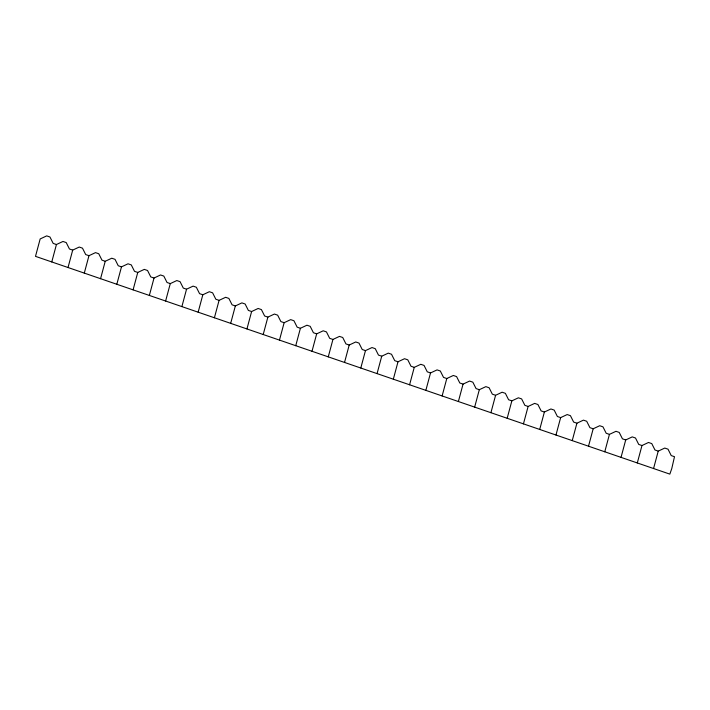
<?xml version="1.0" encoding="UTF-8"?>
<svg xmlns="http://www.w3.org/2000/svg" width="710" height="710" viewBox="0 0 710 710"><rect width="100%" height="100%" fill="white"/><g stroke="black" fill="none" stroke-linecap="round" stroke-linejoin="round"><path stroke-width="1.06" d="M56.436 244.524L53.179 243.406L49.957 236.998L46.709 235.88L40.168 238.942L35.5 256.354L669.832 474.12L671.766 468.6L674.5 456.699L671.243 455.589L668.021 449.173L664.773 448.063L658.232 451.116L654.984 449.998L651.762 443.59L648.505 442.472L641.973 445.534L638.716 444.416L635.494 438.008L632.246 436.89L625.705 439.952L622.448 438.833L619.226 432.425L615.978 431.307L609.437 434.369L606.189 433.251L602.967 426.843L599.71 425.725L593.178 428.787L589.921 427.668L586.7 421.261L583.451 420.142L576.91 423.204L573.653 422.086L570.432 415.678L567.183 414.56L560.643 417.613L557.394 416.504L554.173 410.087L550.916 408.978L544.384 412.031L541.126 410.912L537.905 404.505L534.657 403.386L528.116 406.448L524.859 405.33L521.637 398.922L518.389 397.804L511.848 400.866L508.6 399.748L505.378 393.34L502.121 392.222L495.589 395.284L492.332 394.165L489.11 387.758L485.862 386.639L479.321 389.701L476.064 388.583L472.842 382.175L469.594 381.057L463.053 384.11L459.805 383.001L456.583 376.584L453.326 375.475L446.794 378.528L443.537 377.409L440.315 371.002L437.067 369.892L430.526 372.945L427.269 371.827L424.048 365.419L420.799 364.301L414.258 367.363L411.01 366.245L407.788 359.837L404.531 358.719L397.999 361.78L394.742 360.662L391.521 354.255L388.272 353.136L381.731 356.198L378.474 355.08L375.253 348.672L372.005 347.554L365.464 350.616L362.215 349.498L358.994 343.09L355.737 341.971L349.205 345.024L345.947 343.915L342.726 337.498L339.478 336.389L332.937 339.442L329.68 338.324L326.458 331.916L323.21 330.798L316.669 333.86L313.421 332.741L310.199 326.334L306.942 325.215L300.41 328.277L297.153 327.159L293.931 320.751L290.683 319.633L284.142 322.695L280.885 321.577L277.663 315.169L274.415 314.051L267.874 317.113L264.626 315.994L261.404 309.587L258.147 308.468L251.615 311.53L248.358 310.412L245.136 304.004L241.888 302.886L235.347 305.939L232.09 304.83L228.868 298.413L225.62 297.304L219.079 300.357L215.831 299.238L212.609 292.831L209.352 291.712L202.82 294.774L199.563 293.656L196.342 287.248L193.093 286.13L186.552 289.192L183.295 288.074L180.074 281.666L176.826 280.548L170.285 283.609L167.036 282.491L163.815 276.083L160.558 274.965L154.026 278.027L150.768 276.909L147.547 270.501L144.299 269.383L137.758 272.436L134.501 271.327L131.279 264.91L128.031 263.8L121.49 266.853L118.242 265.744L115.02 259.327L111.763 258.218L105.231 261.271L101.974 260.153L98.752 253.745L95.504 252.627L88.963 255.689L85.706 254.57L82.484 248.163L79.236 247.044L72.695 250.106L69.447 248.988L66.225 242.58L62.968 241.462L56.436 244.524L51.768 261.937M72.695 250.106L68.027 267.528M88.963 255.689L84.295 273.11M105.231 261.271L100.563 278.693M121.49 266.853L116.822 284.275M137.758 272.436L133.089 289.858M154.026 278.027L149.357 295.44M170.285 283.609L165.616 301.022M186.552 289.192L181.884 306.613M202.82 294.774L198.152 312.196M219.079 300.357L214.411 317.778M235.347 305.939L230.679 323.361M251.615 311.53L246.947 328.943M267.874 317.113L263.206 334.525M284.142 322.695L279.474 340.108M300.41 328.277L295.742 345.699M316.669 333.86L312.001 351.281M332.937 339.442L328.268 356.864M349.205 345.024L344.536 362.446M365.464 350.616L360.795 368.029M381.731 356.198L377.063 373.611M397.999 361.78L393.331 379.202M414.258 367.363L409.59 384.784M430.526 372.945L425.858 390.367M446.794 378.528L442.126 395.949M463.053 384.11L458.385 401.532M479.321 389.701L474.653 407.114M495.589 395.284L490.921 412.696M511.848 400.866L507.18 418.288M528.116 406.448L523.447 423.87M544.384 412.031L539.715 429.452M560.643 417.613L555.974 435.035M576.91 423.204L572.242 440.617M593.178 428.787L588.51 446.199M609.437 434.369L604.769 451.782M625.705 439.952L621.037 457.373M641.973 445.534L637.305 462.955M658.232 451.116L653.564 468.538"/></g></svg>
